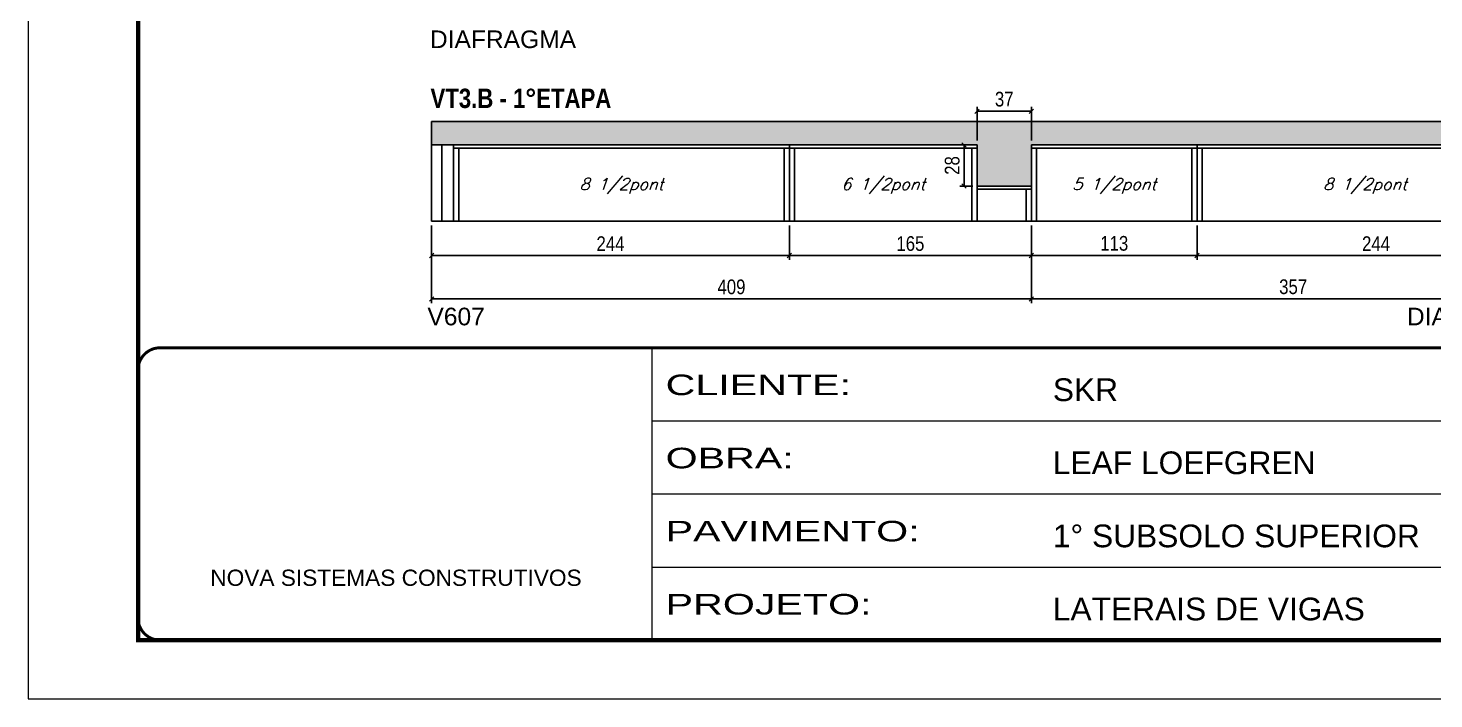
# Model space of a CAD drawing. Extents: x 3309 to 9590, y -2522 to 14608.
# Drawn here: x 4894 to 5853, y 3221 to 3678 of the extents above; entities that cross this region are included whole.
import ezdxf

# ---------------------------------------------------------------- set-up
doc = ezdxf.new("R2010")
doc.units = 0
doc.linetypes.add('CONTINUO', pattern=[0])
doc.linetypes.add('DASHED', pattern=[0.75, 0.5, -0.25])
for name, color, linetype in [('5', 5, 'Continuous'), ('COTA', 241, 'Continuous'), ('NOMENCLATURA', 7, 'Continuous'), ('Painéis', 200, 'Continuous'), ('SARR_2.2x7', 40, 'Continuous'), ('SARR_3.5x7', 81, 'Continuous'), ('texto', 7, 'Continuous')]:
    doc.layers.add(name, color=color, linetype=linetype)
doc.layers.add('Folhas', color=255, linetype='Continuous', lineweight=9)
doc.layers.add('SARRAFO DE PRESSAO', color=251, linetype='DASHED', lineweight=9)
doc.styles.add('ARIAL', font='arial.ttf')
doc.styles.add('COTA TECNICA', font='techl___.ttf', dxfattribs={"height": 10})
doc.styles.add('Romans', font='romans.shx')
doc.styles.get("Standard").update_dxf_attribs({"font": 'arial.ttf'})
doc.styles.add('TECNICA', font='techb___.ttf', dxfattribs={"height": 10})
doc.styles.add('Tecnologia', font='')
doc.styles.get('Tecnologia').set_extended_font_data('Forgotten Futurist')
doc.dimstyles.new('PAINEL', dxfattribs={"dimtxt": 10, "dimasz": 3, "dimexe": 3, "dimexo": 3, "dimgap": 3, "dimtad": 1, "dimdec": 1, "dimzin": 12, "dimdsep": 46, "dimtxsty": 'COTA TECNICA', "dimblk1": 'OBLIQUE', "dimblk2": 'OBLIQUE', "dimsah": 1, "dimcen": 0.9, "dimclrd": 4, "dimclre": 4, "dimclrt": 240, "dimadec": 1, "dimazin": 3, "dimtfac": 1, "dimtdec": 1, "dimtmove": 0, "dimatfit": 3, "dimfxl": 1, "dimtolj": 1, "dimtzin": 12, "dimarcsym": 0})

# ---------------------------------------------------------------- blocks, each defined once
blk = doc.blocks.new('9999999999')
at = {"color": 30, "linetype": 'CONTINUO'}
for p, q in [((98564.56, 34230.21), (98564.56, 34429.45)), ((98564.56, 34379.64), (99583.98, 34379.64)), ((98564.56, 34329.83), (99487.98, 34329.83)), ((98564.56, 34280.02), (99487.98, 34280.02))]:
    blk.add_line(p, q, dxfattribs=at)
at = {"color": 30, "linetype": 'CONTINUO', "const_width": 2}
blk.add_lwpolyline([(99583.98, 34230.21), (99583.98, 34414.45, 0.414214), (99568.98, 34429.45), (98228.98, 34429.45, 0.414214), (98213.98, 34414.45), (98213.98, 34245.21, 0.414214), (98228.98, 34230.21), (99583.98, 34230.21)], format="xyb", dxfattribs=at)
at = {"layer": 'Folhas'}
blk.add_lwpolyline([(98138.98, 34190.21), (99623.98, 34190.21), (99623.98, 35240.21), (98138.98, 35240.21)], close=True, dxfattribs=at)
at = {"layer": 'Folhas', "color": 30, "const_width": 3}
blk.add_lwpolyline([(98213.98, 34230.21), (99583.98, 34230.21), (99583.98, 35200.21), (98213.98, 35200.21)], close=True, dxfattribs=at)
at = {"color": 7, "linetype": 'Continuous', "ltscale": 5, "style": 'ARIAL'}
for s, height, p in [('SKR', 15.483, (98837.68, 34393.13)), ('LEAF LOEFGREN', 15.4829, (98837.68, 34343.32)), ('1° SUBSOLO SUPERIOR', 15.4829, (98837.68, 34293.51)), ('NOVA SISTEMAS CONSTRUTIVOS', 11.0592, (98263.19, 34267.21)), ('LATERAIS DE VIGAS', 15.4829, (98837.68, 34243.7))]:
    blk.add_text(s, height=height, dxfattribs=at).set_placement(p)
at = {"layer": 'Folhas', "color": 7, "style": 'Tecnologia', "width": 1.5}
for s, p in [('CLIENTE:', (98573.65, 34397.17)), ('OBRA:', (98573.65, 34347.31)), ('PAVIMENTO:', (98573.65, 34297.5)), ('PROJETO:', (98573.65, 34247.69))]:
    blk.add_text(s, height=14, dxfattribs=at).set_placement(p)
blk = doc.blocks.new('_Oblique')
at = {"color": 0, "linetype": 'ByBlock', "lineweight": -2}
blk.add_line((-0.5, -0.5), (0.5, 0.5), dxfattribs=at)
blk = doc.blocks.new('*D1416')
at = {"layer": 'COTA', "color": 4, "lineweight": -2, "transparency": 16777216}
for p, q in [((5169.44, 3543.14), (5169.44, 3490.24)), ((5578.44, 3543.14), (5578.44, 3490.24)), ((5169.44, 3493.24), (5578.44, 3493.24))]:
    blk.add_line(p, q, dxfattribs=at)
at = {"layer": 'Defpoints', "color": 0, "transparency": 16777216}
for p in [(5169.44, 3546.14, 0), (5578.44, 3546.14, 0), (5578.44, 3493.24)]:
    blk.add_point(p, dxfattribs=at)
at = {"layer": 'COTA', "color": 4, "lineweight": -2, "transparency": 16777216, "xscale": 3, "yscale": 3, "zscale": 3, "rotation": 180}
blk.add_blockref('_Oblique', (5169.44, 3493.24), dxfattribs=at)
at = {"layer": 'COTA', "color": 4, "lineweight": -2, "transparency": 16777216, "xscale": 3, "yscale": 3, "zscale": 3}
blk.add_blockref('_Oblique', (5578.44, 3493.24), dxfattribs=at)
at = {"layer": 'COTA', "color": 240, "transparency": 16777216, "insert": (5373.94, 3501.37), "char_height": 10, "attachment_point": 5, "style": 'COTA TECNICA'}
blk.add_mtext('\\A1;409', dxfattribs=at)
blk = doc.blocks.new('*D1417')
at = {"layer": 'COTA', "color": 4, "lineweight": -2, "transparency": 16777216}
for p, q in [((5169.44, 3543.14), (5169.44, 3519.79)), ((5413.44, 3543.14), (5413.44, 3519.79)), ((5169.44, 3522.79), (5413.44, 3522.79))]:
    blk.add_line(p, q, dxfattribs=at)
at = {"layer": 'Defpoints', "color": 0, "transparency": 16777216}
for p in [(5169.44, 3546.14), (5413.44, 3546.14), (5413.44, 3522.79)]:
    blk.add_point(p, dxfattribs=at)
at = {"layer": 'COTA', "color": 4, "lineweight": -2, "transparency": 16777216, "xscale": 3, "yscale": 3, "zscale": 3, "rotation": 180}
blk.add_blockref('_Oblique', (5169.44, 3522.79), dxfattribs=at)
at = {"layer": 'COTA', "color": 4, "lineweight": -2, "transparency": 16777216, "xscale": 3, "yscale": 3, "zscale": 3}
blk.add_blockref('_Oblique', (5413.44, 3522.79), dxfattribs=at)
at = {"layer": 'COTA', "color": 240, "transparency": 16777216, "insert": (5291.44, 3530.86), "char_height": 10, "attachment_point": 5, "style": 'COTA TECNICA'}
blk.add_mtext('\\A1;244', dxfattribs=at)
blk = doc.blocks.new('*D1418')
at = {"layer": 'COTA', "color": 4, "lineweight": -2, "transparency": 16777216}
for p, q in [((5413.44, 3543.14), (5413.44, 3519.79)), ((5578.44, 3543.14), (5578.44, 3519.79)), ((5413.44, 3522.79), (5578.44, 3522.79))]:
    blk.add_line(p, q, dxfattribs=at)
at = {"layer": 'Defpoints', "color": 0, "transparency": 16777216}
for p in [(5413.44, 3546.14), (5578.44, 3546.14), (5578.44, 3522.79)]:
    blk.add_point(p, dxfattribs=at)
at = {"layer": 'COTA', "color": 4, "lineweight": -2, "transparency": 16777216, "xscale": 3, "yscale": 3, "zscale": 3, "rotation": 180}
blk.add_blockref('_Oblique', (5413.44, 3522.79), dxfattribs=at)
at = {"layer": 'COTA', "color": 4, "lineweight": -2, "transparency": 16777216, "xscale": 3, "yscale": 3, "zscale": 3}
blk.add_blockref('_Oblique', (5578.44, 3522.79), dxfattribs=at)
at = {"layer": 'COTA', "color": 240, "transparency": 16777216, "insert": (5495.94, 3530.9), "char_height": 10, "attachment_point": 5, "style": 'COTA TECNICA'}
blk.add_mtext('\\A1;165', dxfattribs=at)
blk = doc.blocks.new('*D1420')
at = {"layer": 'COTA', "color": 4, "lineweight": -2, "transparency": 16777216}
for p, q in [((5541.44, 3601.14), (5541.44, 3624.06)), ((5578.44, 3601.14), (5578.44, 3624.06)), ((5541.44, 3621.06), (5578.44, 3621.06))]:
    blk.add_line(p, q, dxfattribs=at)
at = {"layer": 'Defpoints', "color": 0, "transparency": 16777216}
for p in [(5578.44, 3621.06), (5541.44, 3598.14), (5578.44, 3598.14)]:
    blk.add_point(p, dxfattribs=at)
at = {"layer": 'COTA', "color": 4, "lineweight": -2, "transparency": 16777216, "xscale": 3, "yscale": 3, "zscale": 3, "rotation": 180}
blk.add_blockref('_Oblique', (5541.44, 3621.06), dxfattribs=at)
at = {"layer": 'COTA', "color": 4, "lineweight": -2, "transparency": 16777216, "xscale": 3, "yscale": 3, "zscale": 3}
blk.add_blockref('_Oblique', (5578.44, 3621.06), dxfattribs=at)
at = {"layer": 'COTA', "color": 240, "transparency": 16777216, "insert": (5559.94, 3629.28), "char_height": 10, "attachment_point": 5, "style": 'COTA TECNICA'}
blk.add_mtext('\\A1;37', dxfattribs=at)
blk = doc.blocks.new('*D1421')
at = {"layer": 'COTA', "color": 4, "lineweight": -2, "transparency": 16777216}
for p, q in [((5538.44, 3598.14), (5529.56, 3598.14)), ((5532.56, 3598.14), (5532.56, 3570.14)), ((5538.44, 3570.14), (5529.56, 3570.14))]:
    blk.add_line(p, q, dxfattribs=at)
at = {"layer": 'Defpoints', "color": 0, "transparency": 16777216}
for p in [(5541.44, 3598.14), (5532.56, 3570.14), (5541.44, 3570.14)]:
    blk.add_point(p, dxfattribs=at)
at = {"layer": 'COTA', "color": 4, "lineweight": -2, "transparency": 16777216, "xscale": 3, "yscale": 3, "zscale": 3}
for p, rotation in [((5532.56, 3598.14), 90), ((5532.56, 3570.14), 270)]:
    blk.add_blockref('_Oblique', p, dxfattribs=dict(at, rotation=rotation))
at = {"layer": 'COTA', "color": 240, "transparency": 16777216, "insert": (5524.46, 3584.14), "char_height": 10, "attachment_point": 5, "rotation": 90, "style": 'COTA TECNICA'}
blk.add_mtext('\\A1;28', dxfattribs=at)
blk = doc.blocks.new('*D1422')
at = {"layer": 'COTA', "color": 4, "lineweight": -2, "transparency": 16777216}
for p, q in [((5578.44, 3543.14), (5578.44, 3490.24)), ((5935.44, 3543.14), (5935.44, 3490.24)), ((5578.44, 3493.24), (5935.44, 3493.24))]:
    blk.add_line(p, q, dxfattribs=at)
at = {"layer": 'Defpoints', "color": 0, "transparency": 16777216}
for p in [(5578.44, 3546.14), (5935.44, 3546.14), (5935.44, 3493.24)]:
    blk.add_point(p, dxfattribs=at)
at = {"layer": 'COTA', "color": 4, "lineweight": -2, "transparency": 16777216, "xscale": 3, "yscale": 3, "zscale": 3, "rotation": 180}
blk.add_blockref('_Oblique', (5578.44, 3493.24), dxfattribs=at)
at = {"layer": 'COTA', "color": 4, "lineweight": -2, "transparency": 16777216, "xscale": 3, "yscale": 3, "zscale": 3}
blk.add_blockref('_Oblique', (5935.44, 3493.24), dxfattribs=at)
at = {"layer": 'COTA', "color": 240, "transparency": 16777216, "insert": (5756.94, 3501.46), "char_height": 10, "attachment_point": 5, "style": 'COTA TECNICA'}
blk.add_mtext('\\A1;357', dxfattribs=at)
blk = doc.blocks.new('*D1423')
at = {"layer": 'COTA', "color": 4, "lineweight": -2, "transparency": 16777216}
for p, q in [((5578.44, 3543.14), (5578.44, 3519.79)), ((5691.44, 3543.14), (5691.44, 3519.79)), ((5578.44, 3522.79), (5691.44, 3522.79))]:
    blk.add_line(p, q, dxfattribs=at)
at = {"layer": 'Defpoints', "color": 0, "transparency": 16777216}
for p in [(5578.44, 3546.14), (5691.44, 3546.14), (5691.44, 3522.79)]:
    blk.add_point(p, dxfattribs=at)
at = {"layer": 'COTA', "color": 4, "lineweight": -2, "transparency": 16777216, "xscale": 3, "yscale": 3, "zscale": 3, "rotation": 180}
blk.add_blockref('_Oblique', (5578.44, 3522.79), dxfattribs=at)
at = {"layer": 'COTA', "color": 4, "lineweight": -2, "transparency": 16777216, "xscale": 3, "yscale": 3, "zscale": 3}
blk.add_blockref('_Oblique', (5691.44, 3522.79), dxfattribs=at)
at = {"layer": 'COTA', "color": 240, "transparency": 16777216, "insert": (5634.94, 3531.01), "char_height": 10, "attachment_point": 5, "style": 'COTA TECNICA'}
blk.add_mtext('\\A1;113', dxfattribs=at)
blk = doc.blocks.new('*D1424')
at = {"layer": 'COTA', "color": 4, "lineweight": -2, "transparency": 16777216}
for p, q in [((5691.44, 3543.14), (5691.44, 3519.79)), ((5935.44, 3543.14), (5935.44, 3519.79)), ((5691.44, 3522.79), (5935.44, 3522.79))]:
    blk.add_line(p, q, dxfattribs=at)
at = {"layer": 'Defpoints', "color": 0, "transparency": 16777216}
for p in [(5691.44, 3546.14), (5935.44, 3546.14), (5935.44, 3522.79)]:
    blk.add_point(p, dxfattribs=at)
at = {"layer": 'COTA', "color": 4, "lineweight": -2, "transparency": 16777216, "xscale": 3, "yscale": 3, "zscale": 3, "rotation": 180}
blk.add_blockref('_Oblique', (5691.44, 3522.79), dxfattribs=at)
at = {"layer": 'COTA', "color": 4, "lineweight": -2, "transparency": 16777216, "xscale": 3, "yscale": 3, "zscale": 3}
blk.add_blockref('_Oblique', (5935.44, 3522.79), dxfattribs=at)
at = {"layer": 'COTA', "color": 240, "transparency": 16777216, "insert": (5813.44, 3530.86), "char_height": 10, "attachment_point": 5, "style": 'COTA TECNICA'}
blk.add_mtext('\\A1;244', dxfattribs=at)

msp = doc.modelspace()

# ---------------------------------------------------------------- hatches: boundary and pattern name
at = {"layer": 'COTA'}
h = msp.add_hatch(dxfattribs=at)
h.set_pattern_fill('AR-CONC', color=256, scale=0.03)
h.set_pattern_definition([(50, (106.024, 0), (5.46554, -0.4781726), [0.5715, -6.2865]), (355, (106.024, 0), (-1.0573026, 5.7317054), [0.4572, -5.0292175]), (100.451445, (106.4794, -0.04), (4.4082374, 5.2535326), [0.4857003, -5.3427073]), (46.1842, (106.024, 1.524), (8.132371, -1.26127), [0.85725, -9.42975]), (96.63556, (106.702, 1.419), (7.122124, 7.422784), [0.728551, -8.014068]), (351.18415, (106.024, 1.524), (7.122124, 7.422784), [0.685799, -7.543792]), (21, (106.786, 1.143), (4.5484317, -3.067956), [0.5715, -6.2865]), (326, (106.786, 1.143), (1.854061, 5.525639), [0.4572, -5.0292]), (71.451445, (107.165, 0.8873), (6.4024926, 2.457683), [0.4857003, -5.342698]), (37.5, (106.024, 0), (0.0926581, 2.53665117), [0, -4.96824, 0, -5.1054, 0, -5.04825]), (7.5, (106.024, 0), (2.0045899, 3.0054172), [0, -2.91084, 0, -4.85394, 0, -1.92405]), (327.5, (104.3247, 0), (4.06771786, -0.1718623), [0, -1.905, 0, -5.9436, 0, -7.8867]), (317.5, (103.5627, 0), (4.4438754, 0.7627947), [0, -2.4765, 0, -3.94716, 0, -5.6007])])
h.paths.add_polyline_path([(5578.44, 3570.14), (5578.44, 3598.14), (5935.44, 3598.14), (5935.44, 3614.14), (5169.44, 3614.14), (5169.44, 3598.14), (5541.44, 3598.14), (5541.44, 3570.14)])

# ---------------------------------------------------------------- linework, layer by layer
for p, q in [((5169.44, 3598.14), (5169.44, 3614.14)), ((5169.44, 3614.14), (5935.44, 3614.14)), ((5541.44, 3570.14), (5541.44, 3546.14))]:
    msp.add_line(p, q, dxfattribs=at)
at = {"layer": 'Painéis', "linetype": 'ByBlock'}
for p, q in [((5169.44, 3598.14), (5169.44, 3546.14)), ((5541.44, 3598.14), (5169.44, 3598.14)), ((5413.44, 3598.14), (5413.44, 3546.14)), ((5541.44, 3570.14), (5541.44, 3598.14)), ((5935.44, 3598.14), (5578.44, 3598.14)), ((5578.44, 3546.14), (5578.44, 3598.14)), ((5691.44, 3546.14), (5691.44, 3598.14)), ((5541.44, 3570.14), (5578.44, 3570.14)), ((5169.44, 3546.14), (5935.44, 3546.14))]:
    msp.add_line(p, q, dxfattribs=at)
at = {"layer": 'SARR_2.2x7', "linetype": 'Continuous'}
for p, q in [((5176.44, 3546.14), (5176.44, 3598.14)), ((5413.44, 3595.94), (5184.44, 3595.94)), ((5541.44, 3595.94), (5413.44, 3595.94)), ((5691.44, 3595.94), (5578.44, 3595.94)), ((5920.44, 3595.94), (5691.44, 3595.94)), ((5578.44, 3567.94), (5541.44, 3567.94))]:
    msp.add_line(p, q, dxfattribs=at)
at = {"layer": 'SARR_3.5x7'}
for p, q in [((5184.44, 3598.14), (5184.44, 3546.14)), ((5187.94, 3595.94), (5187.94, 3546.14)), ((5409.94, 3595.94), (5409.94, 3546.14)), ((5416.94, 3595.94), (5416.94, 3546.14)), ((5537.94, 3595.94), (5537.94, 3546.14)), ((5581.94, 3595.94), (5581.94, 3546.14)), ((5687.94, 3595.94), (5687.94, 3546.14)), ((5694.94, 3595.94), (5694.94, 3546.14)), ((5574.94, 3567.94), (5574.94, 3546.14))]:
    msp.add_line(p, q, dxfattribs=at)

# ---------------------------------------------------------------- block references
at = {"layer": 'SARRAFO DE PRESSAO', "color": 6, "linetype": 'ByBlock'}
msp.add_blockref('9999999999', (-93244.61, -30969.52), dxfattribs=at)

# ---------------------------------------------------------------- texts
at = {"layer": '5', "linetype": 'Continuous'}
for s, rotation, p in [('DIAFRAGMA', 359.99996, (5168.34, 3664.14, 0)), ('V607', 0.00004, (5166.63, 3475.23, 0)), ('DIAFRAGMA', 359.99996, (5834.48, 3475.23, 0))]:
    msp.add_text(s, height=12, rotation=rotation, dxfattribs=at).set_placement(p)
at = {"layer": 'NOMENCLATURA', "style": 'TECNICA'}
msp.add_text('VT3.B - 1°ETAPA', height=13.2, dxfattribs=at).set_placement((5168.72, 3623.32))
at = {"layer": 'texto', "color": 2, "char_height": 8, "attachment_point": 5, "style": 'Romans'}
for s, insert in [('{\\Q19;\\C256;8 1/2pont}', (5298.94, 3570.14)), ('{\\Q19;\\C256;6 1/2pont}', (5477.44, 3570.14)), ('{\\Q19;\\C256;5 1/2pont}', (5634.94, 3570.14)), ('{\\Q19;\\C256;8 1/2pont}', (5805.94, 3570.14))]:
    msp.add_mtext(s, dxfattribs=dict(at, insert=insert))

# ---------------------------------------------------------------- dimensions: what is measured, and where the dimension line sits
at = {"layer": 'COTA'}
for base, p1, p2, picture, middle in [((5578.44, 3621.06), (5541.44, 3598.14), (5578.44, 3598.14), '*D1420', (5559.94, 3629.28)), ((5935.44, 3493.24), (5578.44, 3546.14), (5935.44, 3546.14), '*D1422', (5756.94, 3501.46)), ((5691.44, 3522.79), (5578.44, 3546.14), (5691.44, 3546.14), '*D1423', (5634.94, 3531.01))]:
    dim = msp.add_linear_dim(base=base, p1=p1, p2=p2, dimstyle='PAINEL', dxfattribs=at)
    dim.commit()
    dim.dimension.update_dxf_attribs({"geometry": picture, "text_midpoint": middle})
for base, p1, p2, angle, picture, middle in [((5532.56, 3570.14), (5541.44, 3598.14), (5541.44, 3570.14), 90, '*D1421', (5524.46, 3584.14)), ((5578.44, 3493.24, 0), (5169.44, 3546.14), (5578.44, 3546.14), 180, '*D1416', (5373.94, 3501.37, 0)), ((5413.44, 3522.79), (5169.44, 3546.14), (5413.44, 3546.14), 0, '*D1417', (5291.44, 3530.86))]:
    dim = msp.add_linear_dim(base=base, p1=p1, p2=p2, angle=angle, dimstyle='PAINEL', dxfattribs=at)
    dim.commit()
    dim.dimension.update_dxf_attribs({"geometry": picture, "text_midpoint": middle})
dim = msp.add_linear_dim(base=(5578.44, 3522.79), p1=(5413.44, 3546.14), p2=(5578.44, 3546.14), angle=0, dimstyle='PAINEL', override={"dimtmove": 1}, dxfattribs=at)
dim.commit()
dim.dimension.update_dxf_attribs({"geometry": '*D1418', "text_midpoint": (5495.94, 3530.9)})
dim = msp.add_linear_dim(base=(5935.44, 3522.79), p1=(5691.44, 3546.14), p2=(5935.44, 3546.14), dimstyle='PAINEL', override={"dimtmove": 1}, dxfattribs=at)
dim.commit()
dim.dimension.update_dxf_attribs({"geometry": '*D1424', "text_midpoint": (5813.44, 3530.86)})

doc.saveas('drawing.dxf')
